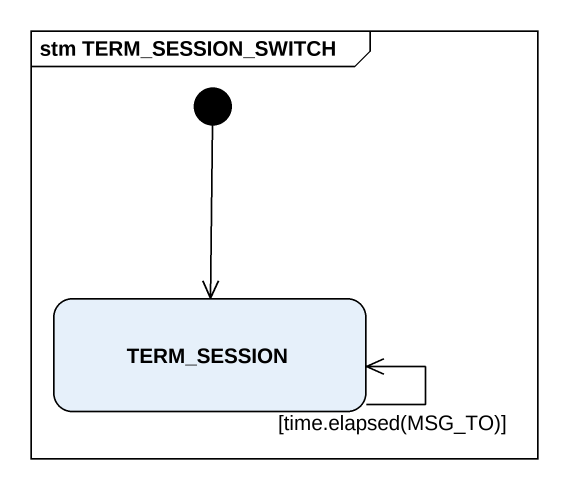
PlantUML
@startuml
mainframe stm TERM_SESSION_SWITCH
hide empty description
state TERM_SESSION
[*] --> TERM_SESSION
TERM_SESSION --> TERM_SESSION : [time.elapsed(MSG_TO)]
@enduml
